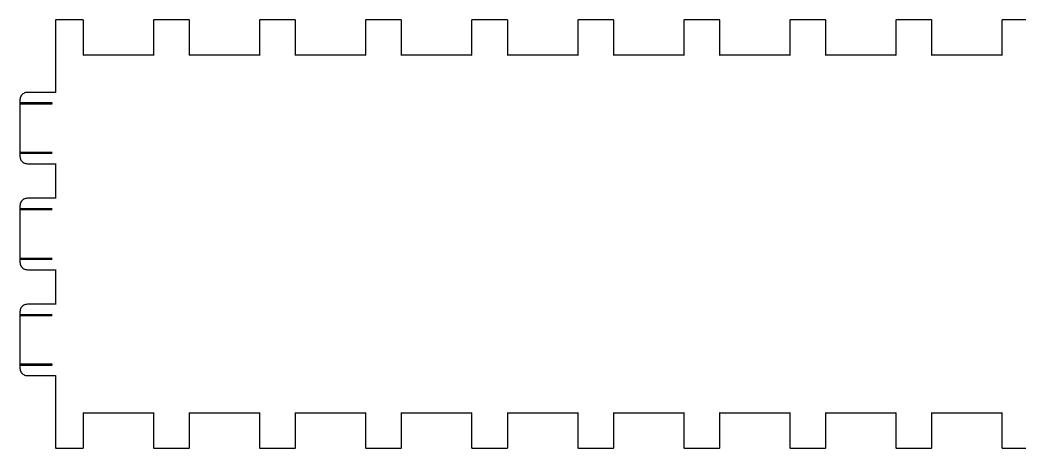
# Model space of a CAD drawing. Extents: x -4034 to 1909, y -3277 to 6509.
# Drawn here: x 10.3 to 290.3, y 1631.6 to 1751.6 of the extents above; entities that cross this region are included whole.
import ezdxf

# ---------------------------------------------------------------- set-up
doc = ezdxf.new("R2010")
doc.units = 0
doc.layers.add('Layer_1', color=7, linetype='CONTINUOUS')

msp = doc.modelspace()

# ---------------------------------------------------------------- linework, layer by layer
at = {"layer": 'Layer_1', "color": 7}
for points in [[(20.2, 1751.525294), (20.2, 1741.625096), (20.2, 1731.32489), (12.38, 1731.32489)], [(27.95, 1751.625296), (20.3, 1751.625296)], [(47.65, 1751.525294), (47.65, 1741.725098), (28.05, 1741.725098), (28.05, 1751.525294)], [(57.65, 1751.625296), (47.75, 1751.625296)], [(77.35, 1751.525294), (77.35, 1741.725098), (57.75, 1741.725098), (57.75, 1751.525294)], [(87.35, 1751.625296), (77.45, 1751.625296)], [(107.05, 1751.525294), (107.05, 1741.725098), (87.45, 1741.725098), (87.45, 1751.525294)], [(117.05, 1751.625296), (107.15, 1751.625296)], [(136.75, 1751.525294), (136.75, 1741.725098), (117.15, 1741.725098), (117.15, 1751.525294)], [(146.75, 1751.625296), (136.85, 1751.625296)], [(166.45, 1751.525294), (166.45, 1741.725098), (146.85, 1741.725098), (146.85, 1751.525294)], [(176.45, 1751.625296), (166.55, 1751.625296)], [(196.15, 1751.525294), (196.15, 1741.725098), (176.55, 1741.725098), (176.55, 1751.525294)], [(206.15, 1751.625296), (196.25, 1751.625296)], [(225.85, 1751.525294), (225.85, 1741.725098), (206.25, 1741.725098), (206.25, 1751.525294)], [(235.85, 1751.625296), (225.95, 1751.625296)], [(255.55, 1751.525294), (255.55, 1741.725098), (235.95, 1741.725098), (235.95, 1751.525294)], [(265.55, 1751.625296), (255.65, 1751.625296)], [(285.25, 1751.525294), (285.25, 1741.725098), (265.65, 1741.725098), (265.65, 1751.525294)], [(295.25, 1751.625296), (285.35, 1751.625296)], [(10.3, 1729.244848), (10.3, 1728.254829)], [(10.3, 1728.254829), (10.3, 1714.394551)], [(19.31, 1728.354831), (10.4, 1728.354831)], [(10.4, 1728.154827), (19.31, 1728.154827)], [(10.3, 1714.394551), (10.3, 1713.404532)], [(19.31, 1714.494553), (10.4, 1714.494553)], [(10.4, 1714.294549), (19.31, 1714.294549)], [(12.38, 1711.32449), (20.2, 1711.32449), (20.2, 1701.624296), (12.38, 1701.624296)], [(10.3, 1699.544254), (10.3, 1698.554235)], [(10.3, 1698.554235), (10.3, 1684.693957)], [(19.31, 1698.654237), (10.4, 1698.654237)], [(10.4, 1698.454233), (19.31, 1698.454233)], [(10.3, 1684.693957), (10.3, 1683.703938)], [(19.31, 1684.793959), (10.4, 1684.793959)], [(10.4, 1684.593955), (19.31, 1684.593955)], [(12.38, 1681.623896), (20.2, 1681.623896), (20.2, 1671.923702), (12.38, 1671.923702)], [(10.3, 1669.84366), (10.3, 1668.853641)], [(10.3, 1668.853641), (10.3, 1654.993363)], [(19.31, 1668.953643), (10.4, 1668.953643)], [(10.4, 1668.753639), (19.31, 1668.753639)], [(10.3, 1654.993363), (10.3, 1654.003344)], [(19.31, 1655.093365), (10.4, 1655.093365)], [(10.4, 1654.893361), (19.31, 1654.893361)], [(12.38, 1651.923302), (20.2, 1651.923302), (20.2, 1641.623096), (20.2, 1631.722898)], [(28.05, 1631.722898), (28.05, 1641.523094), (47.65, 1641.523094), (47.65, 1631.722898)], [(57.75, 1631.722898), (57.75, 1641.523094), (77.35, 1641.523094), (77.35, 1631.722898)], [(87.45, 1631.722898), (87.45, 1641.523094), (107.05, 1641.523094), (107.05, 1631.722898)], [(117.15, 1631.722898), (117.15, 1641.523094), (136.75, 1641.523094), (136.75, 1631.722898)], [(146.85, 1631.722898), (146.85, 1641.523094), (166.45, 1641.523094), (166.45, 1631.722898)], [(176.55, 1631.722898), (176.55, 1641.523094), (196.15, 1641.523094), (196.15, 1631.722898)], [(206.25, 1631.722898), (206.25, 1641.523094), (225.85, 1641.523094), (225.85, 1631.722898)], [(235.95, 1631.722898), (235.95, 1641.523094), (255.55, 1641.523094), (255.55, 1631.722898)], [(265.65, 1631.722898), (265.65, 1641.523094), (285.25, 1641.523094), (285.25, 1631.722898)], [(20.3, 1631.622896), (27.95, 1631.622896)], [(47.75, 1631.622896), (57.65, 1631.622896)], [(77.45, 1631.622896), (87.35, 1631.622896)], [(107.15, 1631.622896), (117.05, 1631.622896)], [(136.85, 1631.622896), (146.75, 1631.622896)], [(166.55, 1631.622896), (176.45, 1631.622896)], [(196.25, 1631.622896), (206.15, 1631.622896)], [(225.95, 1631.622896), (235.85, 1631.622896)], [(255.65, 1631.622896), (265.55, 1631.622896)], [(285.35, 1631.622896), (295.25, 1631.622896)]]:
    msp.add_lwpolyline(points, dxfattribs=at)
msp.add_lwpolyline([(20.3, 1631.622896)], close=True, dxfattribs=at)
for points in [[(20.3, 1751.625296), (20.245, 1751.625296), (20.2, 1751.580295), (20.2, 1751.525294)], [(28.05, 1751.525294), (28.05, 1751.580295), (28.005, 1751.625296), (27.95, 1751.625296)], [(47.75, 1751.625296), (47.695, 1751.625296), (47.65, 1751.580295), (47.65, 1751.525294)], [(57.75, 1751.525294), (57.75, 1751.580295), (57.705, 1751.625296), (57.65, 1751.625296)], [(77.45, 1751.625296), (77.395, 1751.625296), (77.35, 1751.580295), (77.35, 1751.525294)], [(87.45, 1751.525294), (87.45, 1751.580295), (87.405, 1751.625296), (87.35, 1751.625296)], [(107.15, 1751.625296), (107.095, 1751.625296), (107.05, 1751.580295), (107.05, 1751.525294)], [(117.15, 1751.525294), (117.15, 1751.580295), (117.105, 1751.625296), (117.05, 1751.625296)], [(136.85, 1751.625296), (136.795, 1751.625296), (136.75, 1751.580295), (136.75, 1751.525294)], [(146.85, 1751.525294), (146.85, 1751.580295), (146.805, 1751.625296), (146.75, 1751.625296)], [(166.55, 1751.625296), (166.495, 1751.625296), (166.45, 1751.580295), (166.45, 1751.525294)], [(176.55, 1751.525294), (176.55, 1751.580295), (176.505, 1751.625296), (176.45, 1751.625296)], [(196.25, 1751.625296), (196.195, 1751.625296), (196.15, 1751.580295), (196.15, 1751.525294)], [(206.25, 1751.525294), (206.25, 1751.580295), (206.205, 1751.625296), (206.15, 1751.625296)], [(225.95, 1751.625296), (225.895, 1751.625296), (225.85, 1751.580295), (225.85, 1751.525294)], [(235.95, 1751.525294), (235.95, 1751.580295), (235.905, 1751.625296), (235.85, 1751.625296)], [(255.65, 1751.625296), (255.595, 1751.625296), (255.55, 1751.580295), (255.55, 1751.525294)], [(265.65, 1751.525294), (265.65, 1751.580295), (265.605, 1751.625296), (265.55, 1751.625296)], [(285.35, 1751.625296), (285.295, 1751.625296), (285.25, 1751.580295), (285.25, 1751.525294)], [(28.05, 1741.725098), (27.95, 1741.725098), (28.05, 1741.625096), (28.05, 1741.725098)], [(47.65, 1741.725098), (47.65, 1741.625096), (47.75, 1741.725098), (47.65, 1741.725098)], [(57.75, 1741.725098), (57.65, 1741.725098), (57.75, 1741.625096), (57.75, 1741.725098)], [(77.35, 1741.725098), (77.35, 1741.625096), (77.45, 1741.725098), (77.35, 1741.725098)], [(87.45, 1741.725098), (87.35, 1741.725098), (87.45, 1741.625096), (87.45, 1741.725098)], [(107.05, 1741.725098), (107.05, 1741.625096), (107.15, 1741.725098), (107.05, 1741.725098)], [(117.15, 1741.725098), (117.05, 1741.725098), (117.15, 1741.625096), (117.15, 1741.725098)], [(136.75, 1741.725098), (136.75, 1741.625096), (136.85, 1741.725098), (136.75, 1741.725098)], [(146.85, 1741.725098), (146.75, 1741.725098), (146.85, 1741.625096), (146.85, 1741.725098)], [(166.45, 1741.725098), (166.45, 1741.625096), (166.55, 1741.725098), (166.45, 1741.725098)], [(176.55, 1741.725098), (176.45, 1741.725098), (176.55, 1741.625096), (176.55, 1741.725098)], [(196.15, 1741.725098), (196.15, 1741.625096), (196.25, 1741.725098), (196.15, 1741.725098)], [(206.25, 1741.725098), (206.15, 1741.725098), (206.25, 1741.625096), (206.25, 1741.725098)], [(225.85, 1741.725098), (225.85, 1741.625096), (225.95, 1741.725098), (225.85, 1741.725098)], [(235.95, 1741.725098), (235.85, 1741.725098), (235.95, 1741.625096), (235.95, 1741.725098)], [(255.55, 1741.725098), (255.55, 1741.625096), (255.65, 1741.725098), (255.55, 1741.725098)], [(265.65, 1741.725098), (265.55, 1741.725098), (265.65, 1741.625096), (265.65, 1741.725098)], [(285.25, 1741.725098), (285.25, 1741.625096), (285.35, 1741.725098), (285.25, 1741.725098)], [(11.34, 1731.045885), (11.024, 1730.862881), (10.761, 1730.600876), (10.579, 1730.284869)], [(12.38, 1731.32489), (12.015, 1731.32489), (11.656, 1731.228888), (11.34, 1731.045885)], [(20.2, 1731.32489), (20.2, 1731.224888), (20.3, 1731.32489), (20.2, 1731.32489)], [(10.579, 1730.284869), (10.396, 1729.967863), (10.3, 1729.609856), (10.3, 1729.244848)], [(10.4, 1728.354831), (10.345, 1728.354831), (10.3, 1728.30983), (10.3, 1728.254829)], [(10.3, 1728.254829), (10.3, 1728.198828), (10.345, 1728.154827), (10.4, 1728.154827)], [(19.21, 1728.254829), (19.21, 1728.271829), (19.215, 1728.288829), (19.223, 1728.30483)], [(19.223, 1728.204828), (19.215, 1728.219828), (19.21, 1728.236828), (19.21, 1728.254829)], [(19.223, 1728.30483), (19.232, 1728.31983), (19.245, 1728.33183), (19.26, 1728.34083)], [(19.26, 1728.167827), (19.245, 1728.176827), (19.232, 1728.188827), (19.223, 1728.204828)], [(19.26, 1728.34083), (19.275, 1728.349831), (19.292, 1728.354831), (19.31, 1728.354831)], [(19.31, 1728.154827), (19.292, 1728.154827), (19.275, 1728.158827), (19.26, 1728.167827)], [(10.4, 1714.494553), (10.345, 1714.494553), (10.3, 1714.449553), (10.3, 1714.394551)], [(10.3, 1714.394551), (10.3, 1714.33855), (10.345, 1714.294549), (10.4, 1714.294549)], [(19.21, 1714.394551), (19.21, 1714.411552), (19.215, 1714.428552), (19.223, 1714.444552)], [(19.223, 1714.34455), (19.215, 1714.359551), (19.21, 1714.376551), (19.21, 1714.394551)], [(19.223, 1714.444552), (19.232, 1714.459553), (19.245, 1714.471553), (19.26, 1714.480553)], [(19.26, 1714.30755), (19.245, 1714.31655), (19.232, 1714.32855), (19.223, 1714.34455)], [(19.26, 1714.480553), (19.275, 1714.489553), (19.292, 1714.494553), (19.31, 1714.494553)], [(19.31, 1714.294549), (19.292, 1714.294549), (19.275, 1714.29855), (19.26, 1714.30755)], [(10.3, 1713.404532), (10.3, 1713.039524), (10.396, 1712.680517), (10.579, 1712.364511)], [(10.579, 1712.364511), (10.761, 1712.047505), (11.024, 1711.785499), (11.34, 1711.602496)], [(11.34, 1711.602496), (11.656, 1711.420492), (12.015, 1711.32449), (12.38, 1711.32449)], [(20.2, 1711.32449), (20.3, 1711.32449), (20.2, 1711.424492), (20.2, 1711.32449)], [(10.579, 1700.584275), (10.396, 1700.267269), (10.3, 1699.909262), (10.3, 1699.544254)], [(11.34, 1701.345291), (11.024, 1701.162287), (10.761, 1700.900282), (10.579, 1700.584275)], [(12.38, 1701.624296), (12.015, 1701.624296), (11.656, 1701.528294), (11.34, 1701.345291)], [(20.2, 1701.624296), (20.2, 1701.524294), (20.3, 1701.624296), (20.2, 1701.624296)], [(10.4, 1698.654237), (10.345, 1698.654237), (10.3, 1698.609236), (10.3, 1698.554235)], [(10.3, 1698.554235), (10.3, 1698.498234), (10.345, 1698.454233), (10.4, 1698.454233)], [(19.21, 1698.554235), (19.21, 1698.571235), (19.215, 1698.588235), (19.223, 1698.604236)], [(19.223, 1698.504234), (19.215, 1698.519234), (19.21, 1698.536234), (19.21, 1698.554235)], [(19.223, 1698.604236), (19.232, 1698.619236), (19.245, 1698.631236), (19.26, 1698.640236)], [(19.26, 1698.467233), (19.245, 1698.476233), (19.232, 1698.488233), (19.223, 1698.504234)], [(19.26, 1698.640236), (19.275, 1698.649237), (19.292, 1698.654237), (19.31, 1698.654237)], [(19.31, 1698.454233), (19.292, 1698.454233), (19.275, 1698.458233), (19.26, 1698.467233)], [(10.4, 1684.793959), (10.345, 1684.793959), (10.3, 1684.748959), (10.3, 1684.693957)], [(10.3, 1684.693957), (10.3, 1684.637956), (10.345, 1684.593955), (10.4, 1684.593955)], [(10.3, 1683.703938), (10.3, 1683.33893), (10.396, 1682.979923), (10.579, 1682.663917)], [(19.21, 1684.693957), (19.21, 1684.710958), (19.215, 1684.727958), (19.223, 1684.743958)], [(19.223, 1684.643956), (19.215, 1684.658957), (19.21, 1684.675957), (19.21, 1684.693957)], [(19.223, 1684.743958), (19.232, 1684.758959), (19.245, 1684.770959), (19.26, 1684.779959)], [(19.26, 1684.606956), (19.245, 1684.615956), (19.232, 1684.627956), (19.223, 1684.643956)], [(19.26, 1684.779959), (19.275, 1684.788959), (19.292, 1684.793959), (19.31, 1684.793959)], [(19.31, 1684.593955), (19.292, 1684.593955), (19.275, 1684.597956), (19.26, 1684.606956)], [(10.579, 1682.663917), (10.761, 1682.346911), (11.024, 1682.084905), (11.34, 1681.901902)], [(11.34, 1681.901902), (11.656, 1681.719898), (12.015, 1681.623896), (12.38, 1681.623896)], [(20.2, 1681.623896), (20.3, 1681.623896), (20.2, 1681.723898), (20.2, 1681.623896)], [(11.34, 1671.644697), (11.024, 1671.461693), (10.761, 1671.199688), (10.579, 1670.883681)], [(12.38, 1671.923702), (12.015, 1671.923702), (11.656, 1671.8277), (11.34, 1671.644697)], [(20.2, 1671.923702), (20.2, 1671.8237), (20.3, 1671.923702), (20.2, 1671.923702)], [(10.579, 1670.883681), (10.396, 1670.566675), (10.3, 1670.208668), (10.3, 1669.84366)], [(10.4, 1668.953643), (10.345, 1668.953643), (10.3, 1668.908642), (10.3, 1668.853641)], [(10.3, 1668.853641), (10.3, 1668.79764), (10.345, 1668.753639), (10.4, 1668.753639)], [(19.21, 1668.853641), (19.21, 1668.870641), (19.215, 1668.887641), (19.223, 1668.903642)], [(19.223, 1668.80364), (19.215, 1668.81864), (19.21, 1668.83564), (19.21, 1668.853641)], [(19.223, 1668.903642), (19.232, 1668.918642), (19.245, 1668.930642), (19.26, 1668.939642)], [(19.26, 1668.766639), (19.245, 1668.775639), (19.232, 1668.787639), (19.223, 1668.80364)], [(19.26, 1668.939642), (19.275, 1668.948643), (19.292, 1668.953643), (19.31, 1668.953643)], [(19.31, 1668.753639), (19.292, 1668.753639), (19.275, 1668.757639), (19.26, 1668.766639)], [(10.4, 1655.093365), (10.345, 1655.093365), (10.3, 1655.048365), (10.3, 1654.993363)], [(10.3, 1654.993363), (10.3, 1654.937362), (10.345, 1654.893361), (10.4, 1654.893361)], [(19.21, 1654.993363), (19.21, 1655.010364), (19.215, 1655.027364), (19.223, 1655.043364)], [(19.223, 1654.943362), (19.215, 1654.958363), (19.21, 1654.975363), (19.21, 1654.993363)], [(19.223, 1655.043364), (19.232, 1655.058365), (19.245, 1655.070365), (19.26, 1655.079365)], [(19.26, 1654.906362), (19.245, 1654.915362), (19.232, 1654.927362), (19.223, 1654.943362)], [(19.26, 1655.079365), (19.275, 1655.088365), (19.292, 1655.093365), (19.31, 1655.093365)], [(19.31, 1654.893361), (19.292, 1654.893361), (19.275, 1654.897362), (19.26, 1654.906362)], [(10.3, 1654.003344), (10.3, 1653.638336), (10.396, 1653.279329), (10.579, 1652.963323)], [(10.579, 1652.963323), (10.761, 1652.646317), (11.024, 1652.384311), (11.34, 1652.201308)], [(11.34, 1652.201308), (11.656, 1652.019304), (12.015, 1651.923302), (12.38, 1651.923302)], [(20.2, 1651.923302), (20.3, 1651.923302), (20.2, 1652.023304), (20.2, 1651.923302)], [(28.05, 1641.523094), (28.05, 1641.623096), (27.95, 1641.523094), (28.05, 1641.523094)], [(47.65, 1641.523094), (47.75, 1641.523094), (47.65, 1641.623096), (47.65, 1641.523094)], [(57.75, 1641.523094), (57.75, 1641.623096), (57.65, 1641.523094), (57.75, 1641.523094)], [(77.35, 1641.523094), (77.45, 1641.523094), (77.35, 1641.623096), (77.35, 1641.523094)], [(87.45, 1641.523094), (87.45, 1641.623096), (87.35, 1641.523094), (87.45, 1641.523094)], [(107.05, 1641.523094), (107.15, 1641.523094), (107.05, 1641.623096), (107.05, 1641.523094)], [(117.15, 1641.523094), (117.15, 1641.623096), (117.05, 1641.523094), (117.15, 1641.523094)], [(136.75, 1641.523094), (136.85, 1641.523094), (136.75, 1641.623096), (136.75, 1641.523094)], [(146.85, 1641.523094), (146.85, 1641.623096), (146.75, 1641.523094), (146.85, 1641.523094)], [(166.45, 1641.523094), (166.55, 1641.523094), (166.45, 1641.623096), (166.45, 1641.523094)], [(176.55, 1641.523094), (176.55, 1641.623096), (176.45, 1641.523094), (176.55, 1641.523094)], [(196.15, 1641.523094), (196.25, 1641.523094), (196.15, 1641.623096), (196.15, 1641.523094)], [(206.25, 1641.523094), (206.25, 1641.623096), (206.15, 1641.523094), (206.25, 1641.523094)], [(225.85, 1641.523094), (225.95, 1641.523094), (225.85, 1641.623096), (225.85, 1641.523094)], [(235.95, 1641.523094), (235.95, 1641.623096), (235.85, 1641.523094), (235.95, 1641.523094)], [(255.55, 1641.523094), (255.65, 1641.523094), (255.55, 1641.623096), (255.55, 1641.523094)], [(265.65, 1641.523094), (265.65, 1641.623096), (265.55, 1641.523094), (265.65, 1641.523094)], [(285.25, 1641.523094), (285.35, 1641.523094), (285.25, 1641.623096), (285.25, 1641.523094)], [(20.2, 1631.722898), (20.2, 1631.666897), (20.245, 1631.622896), (20.3, 1631.622896)], [(27.95, 1631.622896), (28.005, 1631.622896), (28.05, 1631.666897), (28.05, 1631.722898)], [(47.65, 1631.722898), (47.65, 1631.666897), (47.695, 1631.622896), (47.75, 1631.622896)], [(57.65, 1631.622896), (57.705, 1631.622896), (57.75, 1631.666897), (57.75, 1631.722898)], [(77.35, 1631.722898), (77.35, 1631.666897), (77.395, 1631.622896), (77.45, 1631.622896)], [(87.35, 1631.622896), (87.405, 1631.622896), (87.45, 1631.666897), (87.45, 1631.722898)], [(107.05, 1631.722898), (107.05, 1631.666897), (107.095, 1631.622896), (107.15, 1631.622896)], [(117.05, 1631.622896), (117.105, 1631.622896), (117.15, 1631.666897), (117.15, 1631.722898)], [(136.75, 1631.722898), (136.75, 1631.666897), (136.795, 1631.622896), (136.85, 1631.622896)], [(146.75, 1631.622896), (146.805, 1631.622896), (146.85, 1631.666897), (146.85, 1631.722898)], [(166.45, 1631.722898), (166.45, 1631.666897), (166.495, 1631.622896), (166.55, 1631.622896)], [(176.45, 1631.622896), (176.505, 1631.622896), (176.55, 1631.666897), (176.55, 1631.722898)], [(196.15, 1631.722898), (196.15, 1631.666897), (196.195, 1631.622896), (196.25, 1631.622896)], [(206.15, 1631.622896), (206.205, 1631.622896), (206.25, 1631.666897), (206.25, 1631.722898)], [(225.85, 1631.722898), (225.85, 1631.666897), (225.895, 1631.622896), (225.95, 1631.622896)], [(235.85, 1631.622896), (235.905, 1631.622896), (235.95, 1631.666897), (235.95, 1631.722898)], [(255.55, 1631.722898), (255.55, 1631.666897), (255.595, 1631.622896), (255.65, 1631.622896)], [(265.55, 1631.622896), (265.605, 1631.622896), (265.65, 1631.666897), (265.65, 1631.722898)], [(285.25, 1631.722898), (285.25, 1631.666897), (285.295, 1631.622896), (285.35, 1631.622896)]]:
    msp.add_open_spline(points, degree=3, dxfattribs=at)

doc.saveas('drawing.dxf')
